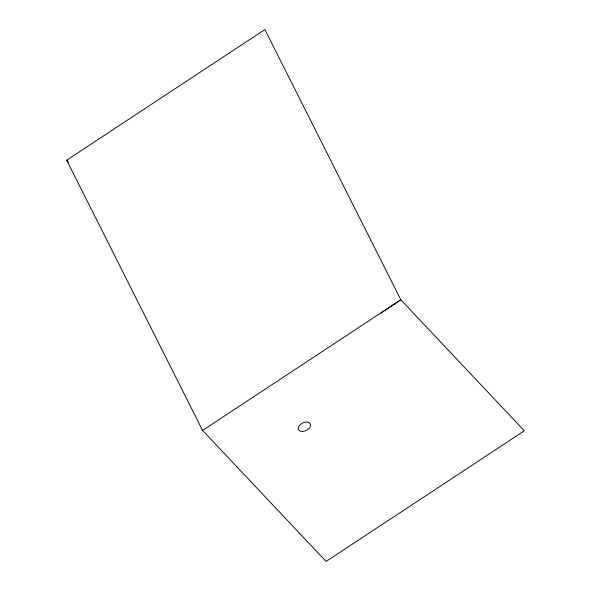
<?xml version="1.0" encoding="UTF-8"?>
<svg xmlns="http://www.w3.org/2000/svg" width="591" height="591" viewBox="0 0 591 591"><rect width="100%" height="100%" fill="white"/><g stroke="black" fill="none" stroke-linecap="round" stroke-linejoin="round"><path stroke-width="0.89" d="M380.405 313.452L400.801 299.777L524.328 430.809L326.106 561.45L202.587 430.425L400.801 299.777L264.894 29.55L66.672 160.191L202.669 430.595M66.672 160.191L68.571 162.207M302.599 431.474A6.604 4.137 -26.7 0 0 310.43 424.065A6.604 4.137 -26.7 0 0 300.176 424.693A6.604 4.137 -26.7 0 0 302.599 431.474"/></g></svg>
